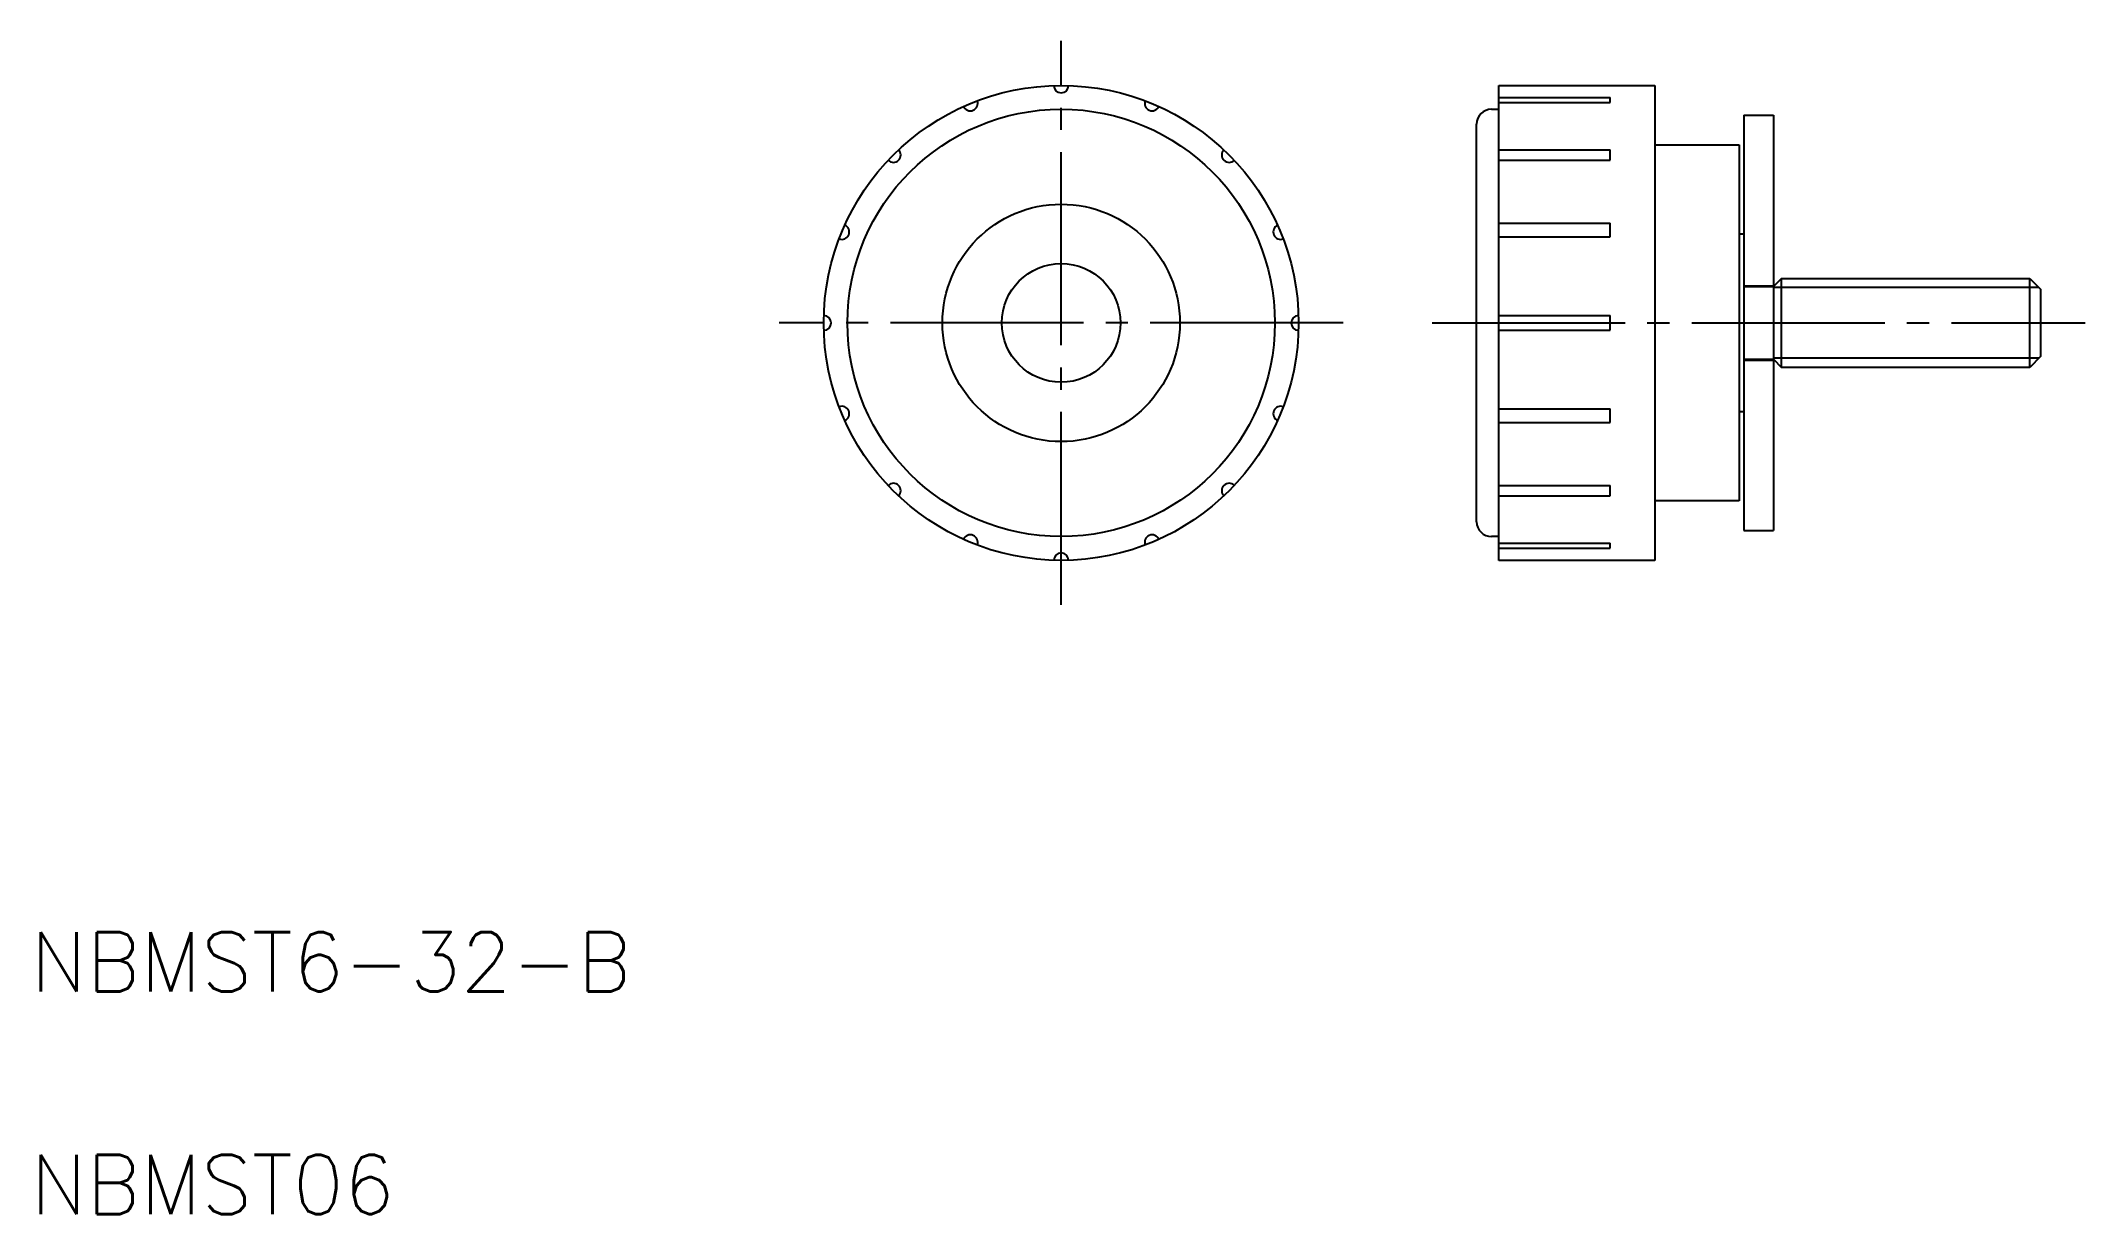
# Model space of a CAD drawing. Extents: x 68 to 206, y 174 to 253.
import ezdxf

# ---------------------------------------------------------------- set-up
doc = ezdxf.new("R2010")
doc.units = 0
doc.linetypes.add('CENTER', pattern=[17.5, 13, -1.5, 1.5, -1.5])
doc.linetypes.add('DASHED', pattern=[3.5, 2, -1.5])
doc.layers.get('0').update_dxf_attribs({"linetype": 'CONTINUOUS'})
doc.layers.add('CENTER', color=1, linetype='CENTER')
doc.styles.get("Standard").update_dxf_attribs({"font": 'txt.shx', "bigfont": '@extfont2.shx'})

msp = doc.modelspace()

# ---------------------------------------------------------------- linework, layer by layer
at = {"color": 7, "linetype": 'CONTINUOUS'}
for p, q in [((166.35, 250.23), (176.85, 250.23)), ((166.35, 248.63), (166.35, 250.23)), ((166.35, 249.43), (173.85, 249.43)), ((173.85, 249.09), (173.85, 249.43)), ((176.85, 250.23), (176.85, 246.23)), ((165.85, 248.63), (166.35, 248.63)), ((166.35, 249.09), (173.85, 249.09)), ((166.35, 219.83), (166.35, 248.63)), ((182.85, 248.23), (182.85, 220.23)), ((182.85, 248.23), (184.85, 248.23)), ((184.85, 248.23), (184.85, 220.23)), ((164.85, 220.83), (164.85, 247.63)), ((166.35, 245.9), (173.85, 245.9)), ((173.85, 245.19), (173.85, 245.9)), ((176.85, 246.23), (182.55, 246.23)), ((176.85, 246.23), (176.85, 222.23)), ((182.55, 246.23), (182.55, 222.23)), ((166.35, 245.19), (173.85, 245.19)), ((166.35, 240.94), (173.85, 240.94)), ((166.35, 240.02), (173.85, 240.02)), ((173.85, 240.02), (173.85, 240.94)), ((182.55, 240.23), (182.85, 240.23)), ((182.85, 239.23), (182.85, 236.73)), ((185.4, 237.23), (184.85, 236.68)), ((185.4, 237.23), (202.12, 237.23)), ((185.4, 231.23), (185.4, 237.23)), ((202.12, 231.23), (202.12, 237.23)), ((202.12, 237.23), (202.85, 236.5)), ((182.85, 236.73), (182.85, 231.73)), ((184.85, 236.68), (184.85, 231.78)), ((202.85, 236.5), (202.85, 231.97)), ((166.35, 234.73), (173.85, 234.73)), ((173.85, 233.73), (173.85, 234.73)), ((166.35, 233.73), (173.85, 233.73)), ((182.85, 231.73), (182.85, 228.23)), ((184.85, 231.78), (185.4, 231.23)), ((202.85, 231.97), (202.12, 231.23)), ((202.12, 231.23), (185.4, 231.23)), ((166.35, 228.45), (173.85, 228.45)), ((166.35, 227.53), (173.85, 227.53)), ((173.85, 227.53), (173.85, 228.45)), ((182.85, 228.23), (182.55, 228.23)), ((166.35, 223.28), (173.85, 223.28)), ((173.85, 222.57), (173.85, 223.28)), ((166.35, 222.57), (173.85, 222.57)), ((182.55, 222.23), (176.85, 222.23)), ((176.85, 222.23), (176.85, 218.23)), ((166.35, 219.83), (165.85, 219.83)), ((166.35, 218.23), (166.35, 219.83)), ((166.35, 219.38), (173.85, 219.38)), ((173.85, 219.04), (173.85, 219.38)), ((182.85, 220.23), (184.85, 220.23)), ((166.35, 219.04), (173.85, 219.04)), ((176.85, 218.23), (166.35, 218.23))]:
    msp.add_line(p, q, dxfattribs=at)
at = {"color": 3, "linetype": 'DASHED'}
for p, q in [((182.85, 236.73), (184.85, 236.73)), ((182.85, 236.68), (184.85, 236.68)), ((182.85, 231.78), (184.85, 231.78)), ((182.85, 231.73), (184.85, 231.73))]:
    msp.add_line(p, q, dxfattribs=at)
at = {"color": 3}
for p, q in [((202.73, 236.62), (184.85, 236.62)), ((202.73, 231.85), (184.85, 231.85))]:
    msp.add_line(p, q, dxfattribs=at)
at = {"color": 7, "linetype": 'CONTINUOUS'}
for radius in [16, 14.4, 8, 4]:
    msp.add_circle((136.85, 234.23), radius, dxfattribs=at)
for centre, radius, start, end in [((136.85, 250.23), 0.5, 180.8953, 359.1047), ((130.73, 249.02), 0.5, 203.3953, 21.6047), ((142.98, 249.02), 0.5, 158.3953, 336.6047), ((165.85, 247.63), 1, 90, 180), ((125.54, 245.55), 0.5, 225.8953, 44.1047), ((148.17, 245.55), 0.5, 135.8953, 314.1047), ((122.07, 240.36), 0.5, 248.3953, 66.6047), ((151.64, 240.36), 0.5, 113.3953, 291.6047), ((120.85, 234.23), 0.5, 270.8953, 89.1047), ((152.85, 234.23), 0.5, 90.8953, 269.1047), ((122.07, 228.11), 0.5, 293.3953, 111.6047), ((151.64, 228.11), 0.5, 68.3953, 246.6047), ((125.54, 222.92), 0.5, 315.8953, 134.1047), ((148.17, 222.92), 0.5, 45.8953, 224.1047), ((165.85, 220.83), 1, 180, 270), ((130.73, 219.45), 0.5, 338.3953, 156.6047), ((142.98, 219.45), 0.5, 23.3953, 201.6047), ((136.85, 218.23), 0.5, 0.8953, 179.1047)]:
    msp.add_arc(centre, radius, start, end, dxfattribs=at)
at = {"layer": 'CENTER', "color": 1, "linetype": 'CENTER'}
for p, q in [((136.85, 215.23), (136.85, 253.23)), ((155.85, 234.23), (117.85, 234.23)), ((161.85, 234.23), (205.85, 234.23))]:
    msp.add_line(p, q, dxfattribs=at)

# ---------------------------------------------------------------- texts
at = {"color": 7, "linetype": 'CONTINUOUS'}
for s, p in [('NBMST6-32-B', (67.41, 189.18)), ('NBMST06', (67.41, 174.18))]:
    msp.add_text(s, height=4, dxfattribs=at).set_placement(p)

doc.saveas('drawing.dxf')
